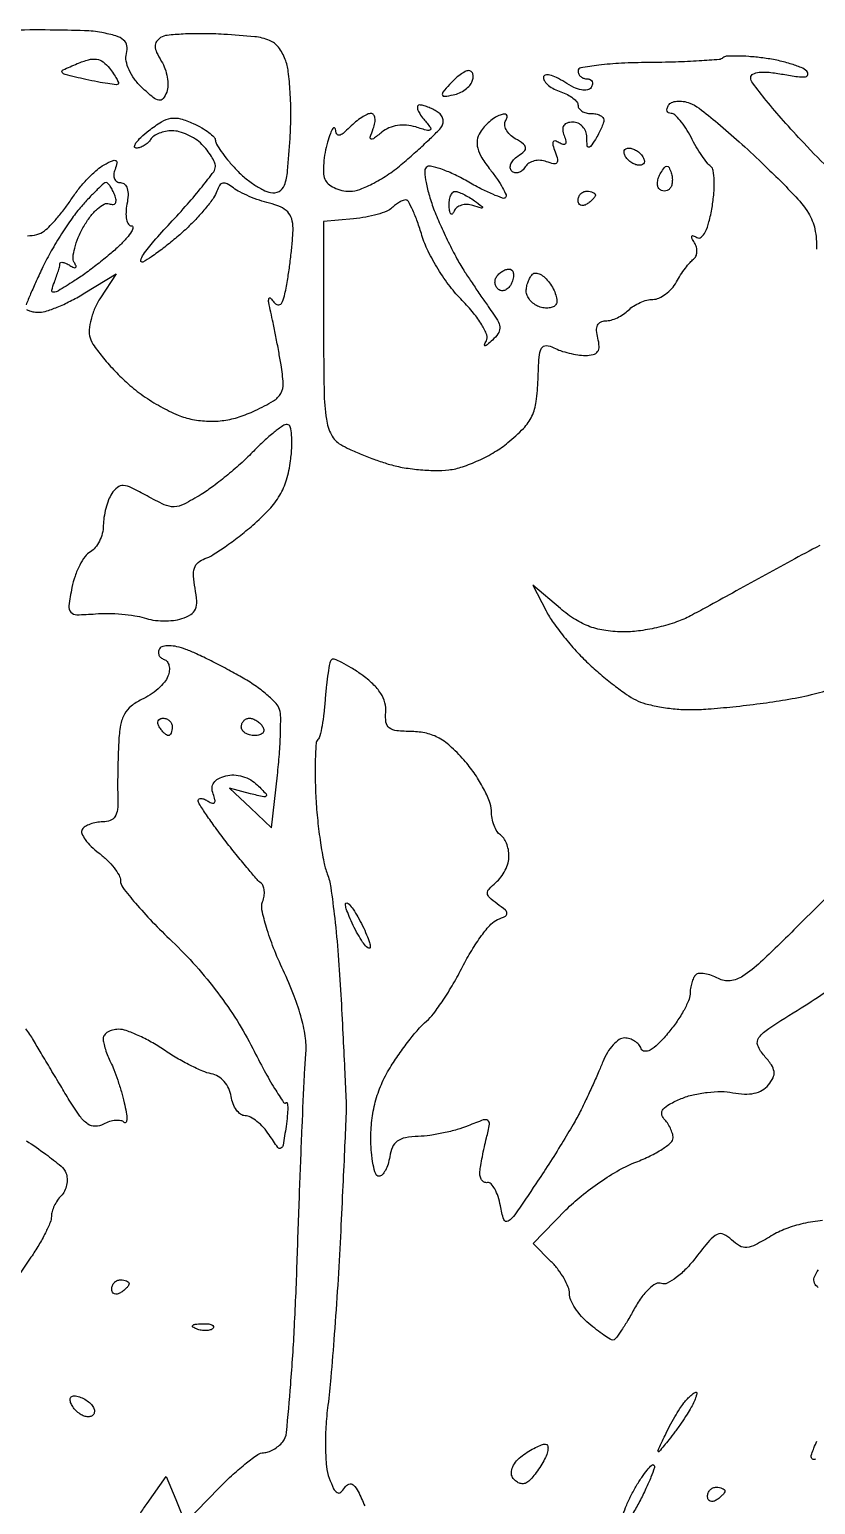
# Model space of a CAD drawing. Extents: x 0 to 102, y 0 to 135.
# Drawn here: x 33.54 to 41.24, y 71.83 to 86.27 of the extents above; entities that cross this region are included whole.
import ezdxf

# ---------------------------------------------------------------- set-up
doc = ezdxf.new("R2010")
doc.units = 0
doc.header["$MEASUREMENT"] = 0

msp = doc.modelspace()

# ---------------------------------------------------------------- linework, layer by layer
for points in [[(33.511056, 83.52679, 0.058433), (33.542156, 83.512896, 0.046227), (33.586769, 83.503341, 0.029663), (33.639664, 83.5002, 0.081048), (33.712374, 83.512064, 0.019438), (33.827085, 83.55555, 0.019463), (33.956501, 83.6165, 0.018187), (34.083814, 83.688626), (34.3899, 83.877051), (34.237373, 83.642469, 0.040618), (34.182141, 83.540236, 0.040043), (34.143855, 83.429936, 0.043023), (34.126412, 83.327127, 0.097658), (34.135235, 83.249124, 0.077673), (34.174976, 83.169387, 0.018563), (34.265393, 83.051559, 0.018636), (34.380629, 82.922511, 0.017477), (34.507567, 82.799506, 0.031854), (34.654431, 82.682906, 0.025598), (34.825788, 82.576389, 0.026321), (34.996271, 82.493544, 0.053618), (35.13866, 82.450653, 0.037192), (35.296785, 82.433013, 0.044225), (35.446708, 82.440764, 0.043126), (35.596003, 82.475128, 0.032669), (35.752322, 82.537157, 0.021466), (35.931459, 82.631786, 0.13245), (36.003977, 82.705309, 0.144233), (36.026531, 82.802219, 0.027064), (36.005963, 82.985179, 0.003829), (35.982854, 83.116857, 0.00286), (35.955439, 83.261669, 0.002891), (35.928039, 83.397815, 0.006586), (35.905406, 83.5002, -0.010391), (35.885076, 83.595608, -0.121577), (35.88707, 83.633325, -0.558179), (35.902601, 83.63742, -0.048144), (35.935534, 83.59943, 0.181539), (35.974789, 83.572939, 0.321118), (36.009319, 83.58701, 0.085727), (36.039547, 83.660263, 0.014145), (36.068842, 83.81093, 0.007851), (36.089392, 83.948724, 0.006637), (36.106897, 84.095034, 0.006703), (36.119299, 84.228876, 0.018517), (36.123269, 84.323438, 0.074885), (36.1101, 84.4139, 0.116749), (36.070705, 84.48168, 0.100056), (35.999959, 84.531379, 0.044646), (35.89155, 84.567753, -0.022968), (35.793715, 84.595931, -0.01888), (35.692136, 84.634642, -0.019286), (35.601427, 84.677393, -0.047019), (35.539392, 84.717415, 0.041382), (35.478665, 84.757569, 0.177155), (35.436441, 84.763986, 0.206806), (35.404114, 84.741502, 0.058073), (35.377381, 84.6846, -0.072618), (35.345016, 84.620597, -0.017395), (35.272948, 84.52539, -0.01751), (35.181644, 84.420814, -0.016539), (35.08155, 84.320808, -0.013229), (34.971594, 84.223308, -0.011267), (34.850685, 84.126243, -0.011416), (34.736626, 84.042893, -0.031269), (34.651362, 83.991117, -0.629895), (34.631827, 84.005693, -0.105061), (34.656922, 84.064427, -0.026008), (34.759461, 84.195149, -0.009285), (34.91865, 84.370995, 0.008221), (35.088821, 84.558169, 0.011911), (35.232331, 84.729387, 0.007631), (35.345666, 84.875869, 0.162212), (35.3628, 84.927293, 0.106365), (35.35396, 84.968379, 0.031683), (35.323748, 85.025402, 0.030208), (35.280737, 85.086817, 0.028519), (35.229857, 85.143857, 0.051126), (35.167343, 85.194746, 0.038188), (35.089505, 85.237748, 0.039023), (35.008989, 85.267174, 0.068201), (34.93875, 85.2768, 0.048576), (34.874371, 85.270531, 0.047053), (34.811688, 85.251949, 0.050858), (34.75972, 85.224639, 0.108356), (34.7283, 85.1922, -0.06863), (34.701555, 85.159836, -0.052505), (34.664637, 85.132451, -0.053421), (34.623685, 85.11384, -0.080127), (34.584998, 85.1076, -0.447236), (34.5709, 85.123364, -0.131658), (34.584317, 85.157627, -0.048205), (34.63346, 85.212389, -0.019145), (34.710488, 85.277904, -0.028856), (34.834878, 85.364624, -0.097576), (34.927249, 85.399033, -0.108039), (35.020432, 85.394072, -0.039795), (35.144897, 85.348924, -0.023639), (35.228344, 85.306031, -0.032209), (35.298791, 85.259223, -0.033528), (35.349584, 85.214864, -0.199037), (35.3628, 85.182979, 0.136686), (35.373174, 85.145739, 0.017121), (35.419373, 85.074856, 0.019114), (35.481639, 84.992962, 0.014778), (35.55539, 84.90851, 0.029505), (35.64058, 84.826825, 0.027052), (35.737208, 84.753168, 0.028071), (35.830698, 84.696989, 0.075097), (35.9039, 84.671501, 0.168006), (35.986339, 84.683772, 0.18837), (36.038871, 84.74394, 0.063381), (36.07, 84.883947, 0.007553), (36.094508, 85.201272, 0.015229), (36.101755, 85.431102, 0.015531), (36.094904, 85.659441, 0.01548), (36.076673, 85.857015, 0.06016), (36.047146, 85.976054, 0.07271), (35.980953, 86.094812, 0.133728), (35.893564, 86.161421, 0.071957), (35.747483, 86.197437, 0.010658), (35.443888, 86.220781, 0.011694), (35.237188, 86.227406, 0.015069), (35.047236, 86.223325, 0.012856), (34.890457, 86.211177, 0.114617), (34.825491, 86.188831, 0.105751), (34.785897, 86.15042, 0.156554), (34.772668, 86.104286, 0.101605), (34.787039, 86.043955, 0.029611), (34.832678, 85.959526, -0.05156), (34.868786, 85.885109, -0.044243), (34.891197, 85.80096, -0.046433), (34.897601, 85.72011, -0.088395), (34.885316, 85.656255, -0.069956), (34.849486, 85.591608, -0.284157), (34.809371, 85.575989, -0.130175), (34.752964, 85.602635, -0.013496), (34.642342, 85.701076, -0.044615), (34.569055, 85.783392, -0.052767), (34.516142, 85.873117, -0.059827), (34.488538, 85.959926, -0.111495), (34.491013, 86.033326, 0.104748), (34.494616, 86.109866, 0.178508), (34.46346, 86.164919, 0.105409), (34.388431, 86.205177, 0.024711), (34.248909, 86.23829, 0.038028), (34.080919, 86.256434, 0.005767), (33.743039, 86.263205, 0.006433), (33.34323, 86.26146, 0.005527)], [(41.397692, 84.880122, -0.008495), (41.127198, 85.157712, -0.007545), (40.928261, 85.375421, -0.011062), (40.760514, 85.573305, -0.00666), (40.626877, 85.742778, -0.165074), (40.608, 85.798397, -0.288072), (40.629329, 85.832345, -0.08799), (40.690389, 85.849465, -0.050591), (40.7891, 85.849142, -0.019345), (40.92525, 85.829532, 0.011894), (41.067398, 85.806892, 0.065056), (41.14504, 85.806563, 0.322762), (41.166732, 85.826775, 0.246853), (41.157239, 85.858848, 0.103958), (41.102722, 85.895495, 0.022497), (40.995077, 85.933534, 0.022547), (40.864041, 85.966938, 0.019884), (40.724925, 85.990067, 0.012532), (40.588907, 86.003704, 0.017787), (40.467436, 86.00848, 0.013955), (40.368451, 86.006086, 0.185409), (40.335717, 85.991517, -0.17817), (40.298862, 85.974491, -0.004094), (40.103615, 85.960422, -0.008627), (39.871798, 85.949637, -0.005676), (39.604781, 85.94486, 0.010624), (39.340701, 85.937522, 0.01754), (39.118329, 85.918775, 0.0117), (38.942351, 85.893512, 0.366394), (38.916, 85.86238, 0.114139), (38.92288, 85.832634, 0.100335), (38.942318, 85.807307, 0.093791), (38.971381, 85.79031, 0.085743), (39.005593, 85.7844, -0.107329), (39.035683, 85.777866, -0.181418), (39.05368, 85.759825, -0.162518), (39.056484, 85.732702, -0.083792), (39.043481, 85.70074, -0.210132), (39.007611, 85.676043, -0.097091), (38.949811, 85.676322, -0.064153), (38.873789, 85.702068, -0.031354), (38.784688, 85.75277, 0.028336), (38.704936, 85.798792, 0.060893), (38.638249, 85.822765, 0.119432), (38.594896, 85.822145, 0.342183), (38.5776, 85.799831, 0.156915), (38.589777, 85.761985, 0.062293), (38.627302, 85.721462, 0.053497), (38.682063, 85.6846, 0.044592), (38.7468, 85.6575, -0.039709), (38.811553, 85.631132, -0.0497), (38.866298, 85.596396, -0.058089), (38.904058, 85.558984, -0.170109), (38.916, 85.524899, 0.15811), (38.92576, 85.494806, 0.097128), (38.953277, 85.469177, 0.079016), (38.994372, 85.451872, 0.060283), (39.0429, 85.446, -0.048097), (39.091372, 85.441326, -0.068991), (39.132143, 85.427362, -0.090249), (39.159351, 85.406773, -0.193208), (39.168505, 85.38255, -0.077483), (39.162721, 85.349855, -0.020703), (39.143499, 85.300462, -0.02047), (39.116686, 85.24544, -0.019837), (39.0852, 85.1922, -0.011213), (39.037533, 85.121947, -0.309569), (39.017681, 85.114661, -0.327416), (39.004598, 85.130534, -0.011938), (39.001895, 85.21335, 0.090485), (38.99107, 85.269873, 0.094743), (38.961045, 85.31791, 0.09872), (38.916619, 85.350061, 0.107825), (38.864649, 85.3614, 0.077117), (38.809708, 85.352875, 0.173032), (38.776578, 85.327663, 0.166877), (38.766184, 85.286421, 0.070766), (38.77908, 85.230106, -0.030715), (38.79643, 85.174995, -0.212163), (38.791623, 85.147737, -0.337259), (38.77115, 85.14078, -0.057711), (38.731454, 85.159384, 0.066494), (38.691247, 85.177377, 0.375136), (38.671555, 85.168351, 0.175948), (38.669129, 85.136023, 0.023247), (38.691083, 85.069759, -0.028928), (38.71483, 84.995257, -0.248734), (38.7069, 84.962405, -0.275889), (38.676296, 84.95267, -0.034017), (38.606473, 84.974146, 0.076386), (38.547179, 84.987028, 0.076321), (38.486734, 84.981519, 0.081939), (38.434436, 84.95899, 0.112208), (38.398614, 84.922565, -0.073014), (38.368619, 84.886907, -0.106866), (38.333004, 84.866856, -0.130575), (38.297551, 84.865432, -0.14242), (38.2674, 84.882, -0.170689), (38.252324, 84.913428, -0.123018), (38.257627, 84.952285, -0.09255), (38.283498, 84.993093, -0.060354), (38.32625, 85.029148, 0.035625), (38.389219, 85.077145, 0.254451), (38.401899, 85.111888, 0.202299), (38.380495, 85.14699, 0.02293), (38.300871, 85.198947, -0.059309), (38.247721, 85.239418, -0.079475), (38.211461, 85.287823, -0.098964), (38.19715, 85.336307, -0.162227), (38.206897, 85.377575, 0.076998), (38.220675, 85.410174, 0.269703), (38.214598, 85.43125, 0.218639), (38.191283, 85.439308, 0.056056), (38.15127, 85.43079, 0.065699), (38.102527, 85.407066, 0.033012), (38.047942, 85.365556, 0.032092), (37.996304, 85.314438, 0.040911), (37.956064, 85.260899, 0.103214), (37.927865, 85.185305, 0.105218), (37.932536, 85.105294, 0.073167), (37.973553, 85.011959, 0.026604), (38.056955, 84.893469, -0.015958), (38.125102, 84.800901, -0.025311), (38.176723, 84.717097, -0.022646), (38.210347, 84.648576, -0.308322), (38.205431, 84.622631, -0.291412), (38.17716, 84.61636, -0.013086), (38.08001, 84.654602, -0.018484), (37.962173, 84.70981, -0.011781), (37.829215, 84.782215, 0.019637), (37.694548, 84.852832, 0.029304), (37.571357, 84.902766, 0.02888), (37.47141, 84.930295, 0.254389), (37.428955, 84.917755, 0.220509), (37.41308, 84.874442, 0.025444), (37.427243, 84.769079, 0.026826), (37.458826, 84.638972, 0.018762), (37.507639, 84.496136, 0.01412), (37.573073, 84.339213, 0.009918), (37.655131, 84.166318, 0.010017), (37.74035, 84.00382, 0.02058), (37.814733, 83.8809, 0.001995), (37.886841, 83.77305, 0.001656), (37.964407, 83.658848, 0.001671), (38.036173, 83.554685, 0.004517), (38.088029, 83.481379, -0.038348), (38.136485, 83.401995, -0.129579), (38.149261, 83.343113, -0.143938), (38.130818, 83.289265, -0.051535), (38.076837, 83.227579, -0.009376), (38.025349, 83.181483, -0.149041), (38.004129, 83.17212, -0.576878), (37.997726, 83.180649, -0.027376), (38.017297, 83.220421, 0.224433), (38.02139, 83.278395, 0.04215), (37.973348, 83.376511, 0.037105), (37.891689, 83.492418, 0.024372), (37.781964, 83.613396, -0.034437), (37.662511, 83.750543, -0.023261), (37.545137, 83.921671, -0.02348), (37.446695, 84.098607, -0.042444), (37.385864, 84.252725, 0.013435), (37.34206, 84.385814, 0.020739), (37.296434, 84.497988, 0.016167), (37.253612, 84.584394, 0.276316), (37.227529, 84.6, 0.099743), (37.201188, 84.594693, 0.03264), (37.165579, 84.576921, 0.031031), (37.127629, 84.5515, 0.030462), (37.09287, 84.521432, -0.101175), (37.043023, 84.489312, -0.024228), (36.949129, 84.457958, -0.023915), (36.835649, 84.431863, -0.021668), (36.7164, 84.415682), (36.4203, 84.3885), (36.421853, 83.34533, 0.003712), (36.42738, 82.72518, 0.032716), (36.449757, 82.452059, 0.083928), (36.499147, 82.300287, 0.140467), (36.591053, 82.20382, 0.025628), (36.675949, 82.159703, 0.0101), (36.796898, 82.107449, 0.009966), (36.930125, 82.056131, 0.01228), (37.056382, 82.013843, 0.031147), (37.191844, 81.981216, 0.019519), (37.353436, 81.95926, 0.019576), (37.514883, 81.950069, 0.033497), (37.64961, 81.95671, 0.051544), (37.783254, 81.986485, 0.027101), (37.941691, 82.049106, 0.026651), (38.098641, 82.13159, 0.036855), (38.228906, 82.222798, 0.029958), (38.380383, 82.362342, 0.080527), (38.463545, 82.482406, 0.077645), (38.506169, 82.625195, 0.026472), (38.523978, 82.841415, -0.009821), (38.53464, 83.059346, -0.097872), (38.558345, 83.147163, -0.299673), (38.603271, 83.173469, -0.109264), (38.677788, 83.152824, 0.03886), (38.744443, 83.123834, 0.023204), (38.82743, 83.099414, 0.023148), (38.912863, 83.082675, 0.036816), (38.987118, 83.0772, 0.056056), (39.065103, 83.085971, 0.181916), (39.107812, 83.11419, 0.172757), (39.122605, 83.164705, 0.049671), (39.109713, 83.2464, -0.047925), (39.097883, 83.319701, -0.121701), (39.107363, 83.372399, -0.170568), (39.137256, 83.403971, -0.119268), (39.185313, 83.4156, 0.070343), (39.238816, 83.423165, 0.038901), (39.300731, 83.446376, 0.037896), (39.36101, 83.480267, 0.049403), (39.409928, 83.520368, -0.054415), (39.459959, 83.560552, -0.038273), (39.523663, 83.594649, -0.038712), (39.590538, 83.618121, -0.063311), (39.649989, 83.626118, 0.103352), (39.708669, 83.638824, 0.054821), (39.773184, 83.676514, 0.051174), (39.833351, 83.73151, 0.055161), (39.879391, 83.7963, -0.017714), (39.920875, 83.865036, -0.016985), (39.967678, 83.931657, -0.017196), (40.012933, 83.987533, -0.056854), (40.047789, 84.019491, 0.131851), (40.071077, 84.048282, 0.092222), (40.080806, 84.089092, 0.080951), (40.075598, 84.13562, 0.070258), (40.055867, 84.180613, -0.022767), (40.031672, 84.224066, -0.22856), (40.031407, 84.244264, -0.401024), (40.04527, 84.249668, -0.040656), (40.079832, 84.232012, 0.320744), (40.121058, 84.234786, 0.103522), (40.161615, 84.285294, 0.054468), (40.19875, 84.38353, 0.021308), (40.229008, 84.525509, 0.021221), (40.246291, 84.663127, 0.029199), (40.249296, 84.787714, 0.029147), (40.240101, 84.88679, 0.200312), (40.21522, 84.927718, -0.072208), (40.179705, 84.962388, -0.014944), (40.128588, 85.033478, -0.015414), (40.073768, 85.120398, -0.013989), (40.022519, 85.21335, 0.023815), (39.971094, 85.302437, 0.031753), (39.915714, 85.377659, 0.032952), (39.863826, 85.431818, 0.18738), (39.827311, 85.446, -0.130054), (39.802721, 85.452506, -0.189774), (39.788816, 85.469758, -0.145135), (39.788422, 85.495926, -0.070207), (39.802, 85.526878, -0.155541), (39.832922, 85.553382, -0.074932), (39.884023, 85.566453, -0.063134), (39.946489, 85.564874, -0.052013), (40.011036, 85.548028, -0.074822), (40.10142, 85.497637, -0.008582), (40.283808, 85.351611, -0.010199), (40.495487, 85.168673, -0.008147), (40.716271, 84.963247, -0.008394), (41.03103, 84.650331, -0.051705), (41.172397, 84.471244, -0.091201), (41.235698, 84.314136, -0.058114), (41.252478, 84.117247, 0.020285)], [(33.522399, 84.249509, 0.073985), (33.611959, 84.260212, 0.093406), (33.68685, 84.296658, 0.042605), (33.7448, 84.34793, 0.014867), (33.819259, 84.430871, 0.014641), (33.896186, 84.527464, 0.016563), (33.964088, 84.624585, -0.026111), (34.03432, 84.721066, -0.021926), (34.118244, 84.815738, -0.022491), (34.202723, 84.895501, -0.055135), (34.273077, 84.943793, -0.016288), (34.354212, 84.983872, -0.211585), (34.387108, 84.984176, -0.362786), (34.398461, 84.961658, -0.034348), (34.378945, 84.898058, 0.069531), (34.367394, 84.84818, 0.122102), (34.373864, 84.806575, 0.156385), (34.397118, 84.779386, 0.13914), (34.433011, 84.7692, -0.18715), (34.472835, 84.753753, -0.136053), (34.498342, 84.713097, -0.083823), (34.506529, 84.646658, -0.036075), (34.496094, 84.5577, 0.036922), (34.486727, 84.476661, 0.061642), (34.492334, 84.408328, 0.089575), (34.51092, 84.362284, 0.257595), (34.540068, 84.3462, -0.454187), (34.55461, 84.329557, -0.103008), (34.540375, 84.28929, -0.04558), (34.494311, 84.22693, -0.019675), (34.422586, 84.152463, -0.01631), (34.327552, 84.067041, -0.009362), (34.207818, 83.97005, -0.009346), (34.083709, 83.876983, -0.015366), (33.974959, 83.803536, -0.005084), (33.824008, 83.71034, -0.12211), (33.776896, 83.69577, -0.499844), (33.760828, 83.714821, -0.03502), (33.784609, 83.792691, 0.008552), (33.805817, 83.850917, 0.010217), (33.823729, 83.906496, 0.009088), (33.836966, 83.953746, 0.063832), (33.84, 83.977412, -0.34391), (33.848057, 83.98774, -0.112401), (33.868691, 83.988194, -0.059469), (33.900177, 83.977736, -0.028531), (33.937671, 83.957421, 0.029861), (33.974873, 83.937393, 0.269303), (33.992577, 83.939026, 0.350814), (33.9968, 83.953828, 0.039193), (33.979608, 83.987239, -0.165403), (33.967712, 84.039039, -0.038926), (33.983841, 84.127722, -0.035964), (34.019564, 84.232144, -0.028713), (34.072286, 84.338842, -0.033624), (34.13654, 84.436155, -0.047706), (34.206902, 84.512273, -0.057959), (34.272872, 84.558729, -0.217653), (34.322142, 84.56214, 0.093897), (34.359636, 84.555618, 0.250989), (34.382605, 84.56837, 0.183163), (34.38915, 84.599099, 0.053537), (34.37654, 84.646608, 0.024804), (34.355799, 84.693557, 0.034279), (34.332357, 84.733189, 0.036575), (34.309552, 84.761635, 0.208416), (34.292191, 84.7692, 0.185783), (34.269764, 84.760569, 0.007688), (34.205686, 84.700859, 0.01245), (34.131271, 84.625695, 0.008425), (34.050095, 84.53655, 0.026028), (33.959346, 84.421945, 0.012632), (33.854981, 84.266894, 0.012491), (33.754193, 84.099588, 0.017589), (33.673453, 83.945272, 0.00437), (33.607609, 83.804727, 0.006318), (33.552082, 83.679295, 0.003484), (33.507397, 83.572759, 0.097856)], [(41.285221, 81.215495, 0.007888), (41.004234, 81.066367, -0.000392), (40.717695, 80.908741, -0.000385), (40.429252, 80.750652, -0.000379), (40.17616, 80.61244, -0.00147), (40.019062, 80.527403, -0.040386), (39.881144, 80.467053, -0.023471), (39.707576, 80.416237, -0.023352), (39.527679, 80.381418, -0.036138), (39.369903, 80.37, -0.034316), (39.186628, 80.382593, -0.052913), (39.032573, 80.420773, -0.053053), (38.890253, 80.490344, -0.03472), (38.74256, 80.59805), (38.471539, 80.826099), (38.601951, 80.5769, 0.033291), (38.671813, 80.462617, 0.015284), (38.776942, 80.323118, 0.01506), (38.896944, 80.18251, 0.020135), (39.014532, 80.062901, 0.012928), (39.136116, 79.954574, 0.011444), (39.268095, 79.848054, 0.011571), (39.391383, 79.757589, 0.034035), (39.481488, 79.703351, 0.053775), (39.576512, 79.666893, 0.020795), (39.714459, 79.636433, 0.020303), (39.867991, 79.615558, 0.023638), (40.015092, 79.6086, 0.018812), (40.189073, 79.615148, 0.006965), (40.433322, 79.636985, 0.006891), (40.699442, 79.668232, 0.008251), (40.949029, 79.705231, 0.016651), (41.202147, 79.755742, 0.026037), (41.415437, 79.817612, 0.02998)], [(34.625547, 71.73411, -0.015237), (34.693086, 71.835351), (34.880893, 72.099102), (34.973797, 71.873176), (35.0667, 71.647249), (35.401119, 71.990125, -0.013769), (35.536453, 72.121444, -0.018487), (35.666494, 72.23228, -0.015794), (35.778901, 72.315499, -0.152593), (35.834911, 72.333, 0.085104), (35.879324, 72.340615, 0.043751), (35.930856, 72.364064, 0.041808), (35.981089, 72.398287, 0.049231), (36.021991, 72.43875, 0.150961), (36.059578, 72.529479, 0.003436), (36.100351, 73.001207, 0.007238), (36.137163, 73.567856, 0.004441), (36.164939, 74.2365, -0.001016), (36.188165, 74.90619, -0.001327), (36.212281, 75.518689, -0.000979), (36.234862, 76.031969, -0.012327), (36.248536, 76.225397, 0.0565), (36.24565, 76.388889, 0.032745), (36.207336, 76.581862, 0.027453), (36.134485, 76.804411, 0.016734), (36.025548, 77.058722, -0.016005), (35.933024, 77.273854, -0.020813), (35.863006, 77.476588, -0.018983), (35.819009, 77.646789, -0.146384), (35.825166, 77.727962, 0.052518), (35.839735, 77.782403, 0.060257), (35.84168, 77.836172, 0.069629), (35.831441, 77.881274, 0.143867), (35.809815, 77.909836, -0.053505), (35.770953, 77.945599, -0.004541), (35.682214, 78.048648, -0.005978), (35.578693, 78.174106, -0.004592), (35.46855, 78.313489, -0.006645), (35.363203, 78.453144, -0.009669), (35.274367, 78.579267, -0.005704), (35.203438, 78.686846, -0.143853), (35.1936, 78.720332, -0.270708), (35.202076, 78.734839, -0.151944), (35.222674, 78.739267, -0.079244), (35.254588, 78.731186, -0.036868), (35.292577, 78.711415, 0.055842), (35.33309, 78.692242, 0.338909), (35.353716, 78.699148, 0.213468), (35.358517, 78.726529, 0.029848), (35.340731, 78.782686, -0.096865), (35.33016, 78.843078, -0.147795), (35.346442, 78.893333, -0.12215), (35.391164, 78.932631, -0.05557), (35.464323, 78.960738, -0.075908), (35.543266, 78.968998, -0.059746), (35.628164, 78.95472, -0.058611), (35.708929, 78.920281, -0.066583), (35.775719, 78.869178, -0.007437), (35.859116, 78.783143, -0.37696), (35.859853, 78.76145, -0.286642), (35.836289, 78.753497, -0.005622), (35.707197, 78.785646), (35.501695, 78.839285), (35.707197, 78.645564), (35.9127, 78.451843), (35.96996, 78.966771, 0.008801), (35.989246, 79.173227, 0.010615), (35.999819, 79.367717, 0.009374), (36.002162, 79.531096, 0.068143), (35.991201, 79.6086, 0.121426), (35.956391, 79.669648, 0.025809), (35.866981, 79.754506, 0.025575), (35.750279, 79.844435, 0.02188), (35.618904, 79.927103, 0.007728), (35.47471, 80.006334, 0.006486), (35.319509, 80.085956, 0.006553), (35.175815, 80.155002, 0.017879), (35.071908, 80.19882, 0.034279), (34.986348, 80.224799, 0.050788), (34.908641, 80.234545, 0.063463), (34.847958, 80.228243, 0.199326), (34.815368, 80.204793, 0.112292), (34.804894, 80.174208, 0.127499), (34.809434, 80.143621, 0.120133), (34.828684, 80.117772, 0.09272), (34.859514, 80.100662, -0.153302), (34.889794, 80.07877, -0.103663), (34.90784, 80.039832, -0.084707), (34.91078, 79.98954, -0.064033), (34.897688, 79.935695, -0.083335), (34.863214, 79.877219, -0.036679), (34.800346, 79.812683, -0.034992), (34.722023, 79.752494, -0.039454), (34.639046, 79.706473, 0.062771), (34.537285, 79.643675, 0.099414), (34.471939, 79.565196, 0.080805), (34.433782, 79.455555, 0.030198), (34.41531, 79.293164, 0.005362), (34.409439, 79.153997, 0.003929), (34.405795, 78.999484, 0.00397), (34.404655, 78.853106, 0.008784), (34.406634, 78.74145, -0.035394), (34.402676, 78.62989, -0.115068), (34.378482, 78.56047, -0.161364), (34.3318, 78.522228, -0.09185), (34.259317, 78.5088, 0.043428), (34.196431, 78.503328, 0.044666), (34.136048, 78.487079, 0.048791), (34.086651, 78.463238, 0.11806), (34.058085, 78.434855, 0.240133), (34.054851, 78.395617, 0.056982), (34.087469, 78.336326, 0.046326), (34.145226, 78.269044, 0.031188), (34.222292, 78.203275, -0.031404), (34.302626, 78.134656, -0.035146), (34.37054, 78.058896, -0.037696), (34.418149, 77.987049, -0.12816), (34.4322, 77.933132, 0.166409), (34.454731, 77.867309, 0.011447), (34.580599, 77.712449, 0.015329), (34.743858, 77.532221, 0.010869), (34.937386, 77.339862, -0.020833), (35.170761, 77.098467, -0.020217), (35.385698, 76.836133, -0.020626), (35.574346, 76.563172, -0.024351), (35.728897, 76.28996, 0.007865), (35.841559, 76.074525, 0.01362), (35.942787, 75.89968, 0.007678), (36.029818, 75.76312, 0.474892), (36.054963, 75.760563, -0.610464), (36.067395, 75.756571, -0.041185), (36.071305, 75.708734, -0.024787), (36.067341, 75.630032, -0.01146), (36.054786, 75.528316, -0.00509), (36.025876, 75.344389, -0.237701), (36.004091, 75.314688, -0.370418), (35.974668, 75.321834, -0.009225), (35.890014, 75.444363, 0.037412), (35.834065, 75.516315, 0.040368), (35.76932, 75.577164, 0.04402), (35.705671, 75.619387, 0.125079), (35.654465, 75.6324, -0.156362), (35.610131, 75.646612, -0.080635), (35.568344, 75.688061, -0.067305), (35.535295, 75.749412, -0.054555), (35.516734, 75.821886, 0.073625), (35.493953, 75.89859, 0.071159), (35.449745, 75.966397, 0.073998), (35.390181, 76.016897, 0.091996), (35.322647, 76.043249, -0.053425), (35.238694, 76.068787, -0.016098), (35.1175, 76.124993, -0.015932), (34.984724, 76.197236, -0.016673), (34.858859, 76.276763, 0.021107), (34.734277, 76.353942, 0.022024), (34.605355, 76.419169, 0.022365), (34.489494, 76.465396, 0.083923), (34.412561, 76.4784, 0.058368), (34.35536, 76.4717, 0.077479), (34.306934, 76.451915, 0.096168), (34.274489, 76.42263, 0.162611), (34.263, 76.388238, 0.055636), (34.267956, 76.343837, 0.020335), (34.284414, 76.282706, 0.019866), (34.307992, 76.216757, 0.022451), (34.335897, 76.155588, -0.026518), (34.368113, 76.083421, -0.010286), (34.405264, 75.980453, -0.010149), (34.441025, 75.867021, -0.012381), (34.469674, 75.759473, -0.015897), (34.489002, 75.665945, -0.042275), (34.494957, 75.598063, -0.134978), (34.486855, 75.568247, -0.490019), (34.470253, 75.566147, 0.15333), (34.436702, 75.583661, 0.064745), (34.385377, 75.586101, 0.055604), (34.325531, 75.574412, 0.046886), (34.265991, 75.549401, -0.12046), (34.185077, 75.528599, -0.157599), (34.112577, 75.551087, -0.084293), (34.035303, 75.627772, -0.018315), (33.931281, 75.785027, -0.001363), (33.846565, 75.924747, -0.000886), (33.749411, 76.086619, -0.000891), (33.655156, 76.244933, -0.001696), (33.58001, 76.37265, 0.037496), (33.504287, 76.48253, 0.04772)], [(41.6016, 78.017527), (41.030612, 77.450915, -0.006566), (40.7045, 77.135693, -0.045766), (40.53006, 76.999237, -0.110524), (40.405943, 76.953622, -0.157135), (40.291135, 76.974475, 0.035499), (40.222713, 77.005065, 0.046371), (40.156447, 77.022466, 0.05415), (40.101398, 77.025547, 0.18536), (40.069223, 77.011223, 0.088968), (40.048472, 76.981401, 0.034454), (40.030599, 76.934145, 0.03276), (40.017862, 76.879051, 0.034763), (40.012758, 76.82385, -0.098062), (39.997657, 76.755749, -0.025331), (39.947039, 76.654694, -0.02478), (39.876364, 76.543099, -0.022986), (39.793309, 76.4361, -0.020476), (39.696933, 76.33202, -0.065489), (39.621889, 76.274726, -0.152049), (39.56919, 76.262969, -0.286295), (39.535501, 76.28805, 0.089785), (39.510588, 76.32848, 0.066128), (39.470523, 76.362736, 0.064924), (39.422041, 76.385897, 0.079164), (39.372436, 76.3938, 0.151444), (39.319189, 76.377294, 0.056549), (39.259392, 76.325459, 0.049438), (39.202766, 76.250168, 0.042093), (39.158451, 76.16115, -0.007875), (39.113895, 76.053831, -0.004184), (39.055524, 75.922287, -0.004162), (38.993601, 75.788793, -0.006448), (38.937705, 75.6747, -0.015405), (38.867884, 75.546663, -0.005007), (38.757062, 75.361814, -0.004985), (38.629735, 75.158747, -0.005593), (38.503091, 74.965955, -0.003246), (38.296044, 74.662591, -0.102846), (38.231046, 74.600758, -0.48317), (38.188846, 74.61591, -0.037636), (38.1546, 74.749659, 0.033381), (38.132227, 74.840232, 0.050138), (38.099874, 74.914855, 0.063767), (38.063167, 74.964504, 0.239616), (38.0277, 74.976908, -0.149029), (37.996408, 74.98202, -0.12971), (37.97127, 75.003882, -0.103647), (37.956399, 75.040011, -0.069707), (37.954398, 75.084742, -0.01823), (37.962323, 75.144925, -0.006262), (37.97805, 75.231395, -0.006214), (37.997794, 75.326422, -0.007154), (38.019049, 75.41655, 0.015939), (38.047778, 75.548722, 0.303064), (38.031877, 75.585673, 0.234472), (37.987342, 75.590829, 0.010474), (37.838551, 75.53375, -0.027689), (37.730623, 75.496554, -0.016548), (37.59884, 75.463824, -0.016543), (37.465047, 75.439857, -0.027448), (37.3509, 75.429637, 0.036447), (37.224495, 75.416025, 0.109572), (37.144979, 75.382555, 0.13521), (37.096659, 75.323449, 0.068973), (37.070066, 75.23055, -0.038382), (37.053938, 75.157679, -0.053191), (37.02785, 75.096115, -0.065793), (36.996444, 75.053801, -0.202946), (36.964316, 75.0402, -0.319285), (36.93366, 75.061998, -0.032901), (36.908723, 75.152524, -0.031381), (36.891285, 75.276013, -0.019387), (36.8856, 75.422581, -0.033241), (36.898086, 75.61018, -0.036437), (36.935335, 75.788656, -0.036663), (36.997828, 75.958857, -0.034492), (37.085594, 76.121773, -0.013688), (37.172803, 76.25189, -0.012568), (37.269435, 76.380872, -0.012682), (37.361424, 76.491541, -0.039829), (37.430593, 76.558928, 0.058118), (37.499908, 76.631569, 0.014784), (37.594203, 76.764693, 0.014869), (37.693531, 76.924187, 0.014559), (37.783939, 77.090411, -0.019348), (37.87363, 77.25162, -0.023017), (37.970832, 77.396033, -0.022644), (38.062536, 77.50857, -0.119404), (38.127609, 77.553481, 0.024749), (38.203418, 77.586963, 0.291298), (38.21921, 77.613397, 0.21629), (38.203812, 77.644918, 0.014748), (38.123231, 77.707568, -0.026804), (38.047835, 77.76916, -0.19629), (38.028197, 77.810383, -0.206655), (38.043523, 77.852286, -0.029974), (38.111362, 77.915821, 0.061284), (38.160292, 77.967752, 0.044075), (38.201648, 78.035945, 0.044591), (38.229844, 78.109091, 0.069816), (38.2392, 78.175766, 0.049861), (38.232929, 78.238494, 0.047579), (38.214349, 78.29978, 0.05126), (38.187032, 78.350763, 0.106123), (38.1546, 78.3819, -0.119382), (38.121866, 78.415017, -0.046823), (38.093841, 78.473275, -0.04291), (38.074133, 78.544758, -0.0412), (38.066562, 78.619543, 0.089134), (38.048444, 78.710629, 0.028483), (37.99051, 78.836587, 0.0274), (37.908667, 78.972251, 0.027412), (37.81249, 79.098129, 0.027647), (37.677477, 79.239468, 0.060004), (37.556624, 79.328166, 0.070947), (37.431991, 79.376738, 0.054932), (37.287179, 79.394229, -0.023165), (37.138949, 79.402654, -0.134163), (37.066532, 79.430727, -0.200053), (37.033844, 79.485342, -0.062137), (37.031858, 79.582965, 0.09521), (37.023856, 79.675703, 0.074206), (36.982147, 79.768093, 0.060336), (36.905777, 79.860113, 0.034707), (36.794337, 79.951744, 0.015715), (36.693147, 80.019109, 0.024658), (36.601793, 80.069804, 0.021642), (36.527176, 80.102593, 0.297366), (36.49959, 80.09679, 0.148646), (36.483627, 80.066882, 0.009455), (36.466009, 79.967946, 0.01321), (36.45012, 79.847253, 0.009405), (36.438448, 79.711348, -0.01199), (36.426, 79.574692, -0.016079), (36.407784, 79.451647, -0.013211), (36.386902, 79.351495, -0.139246), (36.366742, 79.315342, 0.181357), (36.348666, 79.275569, 0.008573), (36.341103, 79.126301, 0.013175), (36.339812, 78.945284, 0.009009), (36.347467, 78.739806, 0.011789), (36.364635, 78.522491, 0.011658), (36.392072, 78.305409, 0.01159), (36.424899, 78.116684, 0.043386), (36.458372, 78.0012, -0.05732), (36.493059, 77.867757, -0.00692), (36.531266, 77.566039, -0.008153), (36.565983, 77.204815, -0.006628), (36.591728, 76.8168, -0.000612), (36.611518, 76.43487, -0.000848), (36.628261, 76.092412, -0.000523), (36.641562, 75.804132, -0.010692), (36.643626, 75.717, -0.011264), (36.641819, 75.627653, -0.00042), (36.627171, 75.291885, -0.000761), (36.608908, 74.894782, -0.000535), (36.5872, 74.448, -0.003116), (36.560671, 73.973513, -0.00298), (36.527875, 73.492284, -0.002952), (36.493887, 73.067847, -0.010673), (36.464891, 72.7983, 0.017603), (36.444927, 72.584949, 0.01914), (36.440797, 72.376614, 0.019852), (36.451252, 72.197024, 0.065923), (36.478108, 72.082067, 0.019443), (36.521174, 71.980217, 0.148411), (36.555598, 71.942029, 0.32267), (36.590013, 71.944847, 0.077973), (36.629463, 71.990818, -0.164804), (36.670858, 72.025022, -0.28316), (36.713352, 72.016937, -0.093374), (36.76179, 71.952518, -0.015685), (36.826031, 71.811383, -0.00428)], [(41.312303, 74.60645, 0.031047), (41.120556, 74.57539, 0.03413), (40.951312, 74.52472, 0.047146), (40.80885, 74.455313, -0.016306), (40.655959, 74.368792, -0.096889), (40.568407, 74.342743, -0.156842), (40.498337, 74.358055, -0.064868), (40.42054, 74.417917, 0.088905), (40.344574, 74.470791, 0.226289), (40.279102, 74.46985, 0.102789), (40.203157, 74.410382, 0.012506), (40.069877, 74.24442, -0.028373), (39.974977, 74.133638, -0.039405), (39.877367, 74.046818, -0.044459), (39.790243, 73.992277, -0.212328), (39.733016, 73.989297, 0.218599), (39.678027, 73.985771, 0.066144), (39.608578, 73.935502, 0.05008), (39.533716, 73.84877, 0.029509), (39.461742, 73.732164, -0.011072), (39.396757, 73.617644, -0.016888), (39.334894, 73.521565, -0.011568), (39.280322, 73.446555, -0.250625), (39.256312, 73.435615, -0.125372), (39.230043, 73.444117, -0.010209), (39.169172, 73.484249, -0.013217), (39.097882, 73.536198, -0.009777), (39.02175, 73.597225, -0.037622), (38.948913, 73.66792, -0.037372), (38.887315, 73.748881, -0.039939), (38.844642, 73.827769, -0.104381), (38.8314, 73.890511, 0.094844), (38.819154, 73.954491, 0.034869), (38.779146, 74.037748, 0.03304), (38.721587, 74.124893, 0.033919), (38.653513, 74.202887), (38.475626, 74.380774), (38.796897, 74.709785, -0.029411), (38.946469, 74.845945, -0.020139), (39.130783, 74.983009, -0.02035), (39.319736, 75.101065, -0.038256), (39.482384, 75.177892, 0.022072), (39.621888, 75.23835, 0.031239), (39.739612, 75.305058, 0.031976), (39.825147, 75.369, 0.219669), (39.8466, 75.415474, 0.072376), (39.84017, 75.459663, 0.038745), (39.820366, 75.511263, 0.037592), (39.791474, 75.561835, 0.047836), (39.757293, 75.603267, -0.17615), (39.735414, 75.650144, -0.202731), (39.750477, 75.696832, -0.093158), (39.811605, 75.745548, -0.023606), (39.927, 75.79986, -0.041418), (40.044135, 75.83737, -0.028145), (40.182166, 75.861184, -0.02842), (40.318995, 75.869094, -0.04962), (40.431928, 75.857964, 0.038767), (40.545753, 75.844251, 0.064013), (40.642112, 75.852504, 0.076441), (40.720624, 75.882585, 0.090145), (40.781497, 75.933678, 0.062357), (40.826563, 76.004271, 0.147217), (40.835879, 76.065378, 0.116954), (40.810262, 76.13067, 0.032215), (40.741173, 76.217668, -0.088817), (40.677514, 76.319569, -0.264677), (40.688288, 76.398151, -0.085413), (40.784757, 76.487415, -0.005806), (41.101579, 76.688087, 0.014259), (41.357519, 76.856324, 0.04792)], [(33.510458, 75.387346, -0.016343), (33.700504, 75.256051, -0.013913), (33.850352, 75.138531, -0.128575), (33.898002, 75.072088, -0.081154), (33.90962, 75.016055, -0.062232), (33.904503, 74.953635, -0.062393), (33.884222, 74.894565, -0.082699), (33.851233, 74.848393, 0.048051), (33.814554, 74.803895, 0.037636), (33.783551, 74.749508, 0.038769), (33.762303, 74.693964, 0.072092), (33.7554, 74.646337, -0.098762), (33.74373, 74.587833, -0.017193), (33.696746, 74.484886, -0.018087), (33.632171, 74.366318, -0.01534), (33.555728, 74.24588), (33.356055, 73.951646)], [(41.268868, 73.950247, -0.159839), (41.231862, 73.994162, -0.180076), (41.230384, 74.049103, -0.086347), (41.271274, 74.123649, -0.020057)], [(41.243865, 72.269208, -0.116911), (41.221001, 72.266796, -0.188685), (41.206138, 72.274928, -0.176077), (41.2002, 72.291269, -0.084235), (41.205318, 72.321435, -0.012895), (41.226965, 72.378608, -0.014105), (41.256429, 72.445315, -0.011815)]]:
    msp.add_lwpolyline(points, format="xyb")
for points in [[(34.325576, 85.888558, -0.016143), (34.364265, 85.835651, -0.025566), (34.39352, 85.787721, -0.023038), (34.412482, 85.748548, -0.306639), (34.409602, 85.733602, -0.229736), (34.391755, 85.727414, -0.006326), (34.308067, 85.7384, -0.01182), (34.207997, 85.75525, -0.007687), (34.093227, 85.779212, -0.003466), (33.890236, 85.826342, -0.212841), (33.861435, 85.848442, -0.434372), (33.869691, 85.873132, -0.008066), (34.0092, 85.934168, -0.032398), (34.1207, 85.972548, -0.10284), (34.199015, 85.977393, -0.127941), (34.262828, 85.950588, -0.063819)], [(37.8444, 85.865782, 0.115161), (37.809575, 85.855959, 0.030246), (37.760275, 85.824726, 0.029066), (37.706942, 85.781306, 0.026195), (37.657017, 85.730535, 0.010954), (37.59202, 85.653792, 0.258617), (37.587256, 85.626795, 0.355358), (37.607239, 85.614366, 0.016256), (37.692307, 85.628003, 0.056738), (37.753124, 85.647138, 0.0518), (37.810121, 85.679899, 0.055249), (37.85509, 85.720596, 0.101199), (37.87969, 85.76325, 0.059077), (37.88799, 85.803496, 0.104594), (37.883848, 85.836991, 0.149575), (37.868294, 85.858393, 0.174497)], [(37.361691, 85.529305, 0.320019), (37.34426, 85.517331, 0.162118), (37.343476, 85.489358, 0.070479), (37.364103, 85.444867, 0.029473), (37.403328, 85.391497, -0.010906), (37.469035, 85.308715, -0.376097), (37.467414, 85.285714, -0.270814), (37.441175, 85.278958, -0.007605), (37.325027, 85.313886, 0.055328), (37.235167, 85.331802, 0.059872), (37.145994, 85.328826, 0.062401), (37.063336, 85.305272, 0.070202), (36.992601, 85.26264, -0.00779), (36.911282, 85.19861, -0.269454), (36.888009, 85.195685, -0.388568), (36.879907, 85.213435, -0.011383), (36.909405, 85.29795, 0.043739), (36.925179, 85.354691, 0.080364), (36.926295, 85.40251, 0.128589), (36.913274, 85.433934, 0.234725), (36.888988, 85.446, 0.112434), (36.851028, 85.437355, 0.029763), (36.79633, 85.406948, 0.028644), (36.736613, 85.363941, 0.026001), (36.680143, 85.313057, -0.018407), (36.612964, 85.250651, -0.141448), (36.574296, 85.232882, -0.342247), (36.550834, 85.245999, -0.084336), (36.539928, 85.291907, 0.3029), (36.52917, 85.305966, 0.349846), (36.513664, 85.300417, 0.051797), (36.489002, 85.249431, 0.013908), (36.46073, 85.163892, 0.027932), (36.436586, 85.063292, 0.026899), (36.42343, 84.959353, 0.027932), (36.421922, 84.866684, 0.081891), (36.434753, 84.804342, 0.123989), (36.467003, 84.758505, 0.064359), (36.52581, 84.719774, 0.057897), (36.600493, 84.693507, 0.055692), (36.680207, 84.6846, 0.092683), (36.778528, 84.702983, 0.02919), (36.915165, 84.765324, 0.02803), (37.062665, 84.854232, 0.027699), (37.199906, 84.959406, 0.005249), (37.326827, 85.070671, 0.006367), (37.44337, 85.177726, 0.005449), (37.539148, 85.269973, 0.043188), (37.579084, 85.316723, 0.119486), (37.593754, 85.353155, 0.106731), (37.59099, 85.39391, 0.097671), (37.570994, 85.432783, 0.083874), (37.536784, 85.463622, 0.027954), (37.492589, 85.488364, 0.023903), (37.443571, 85.509476, 0.024601), (37.397079, 85.524353, 0.060813)], [(39.413614, 85.1076, -0.085235), (39.449842, 85.101379, -0.053414), (39.488722, 85.082749, -0.051777), (39.524227, 85.055362, -0.064269), (39.5505, 85.023, -0.076764), (39.56419, 84.99065, -0.154201), (39.562576, 84.963251, -0.186277), (39.54623, 84.945104, -0.117858), (39.518186, 84.9384, -0.085235), (39.481958, 84.944621, -0.053414), (39.443078, 84.963251, -0.051777), (39.407573, 84.990638, -0.064269), (39.3813, 85.023, -0.076764), (39.36761, 85.05535, -0.154201), (39.369224, 85.082749, -0.186277), (39.38557, 85.100896, -0.117858)], [(39.828601, 84.865496, -0.052621), (39.838432, 84.820824, -0.052345), (39.838746, 84.775004, -0.057227), (39.830104, 84.734864, -0.115259), (39.813112, 84.707512, -0.098356), (39.789731, 84.69188, -0.097782), (39.7621, 84.686328, -0.098103), (39.734508, 84.691699, -0.099724), (39.711229, 84.707171, -0.149701), (39.696702, 84.734524, -0.07231), (39.694835, 84.774522, -0.061761), (39.705142, 84.820378, -0.052326), (39.726718, 84.865155, -0.024362), (39.763091, 84.918061, -0.233206), (39.786901, 84.929904, -0.286646), (39.807363, 84.917219, -0.033951)], [(37.71045, 84.683305, -0.086049), (37.743114, 84.676952, -0.022234), (37.792538, 84.655575, -0.021951), (37.84756, 84.62576, -0.020782), (37.9008, 84.590724, -0.00352), (37.97554, 84.536157, -0.326774), (37.97932, 84.524001, -0.403342), (37.969262, 84.518844, -0.004028), (37.885116, 84.544967, 0.070147), (37.827541, 84.554791, 0.080735), (37.772346, 84.547453, 0.091963), (37.728018, 84.524561, 0.131835), (37.701445, 84.489497, -0.076249), (37.685263, 84.462414, -0.439962), (37.670465, 84.461658, -0.16276), (37.658673, 84.48486, -0.025619), (37.653679, 84.53655, -0.040951), (37.655761, 84.593149, -0.062703), (37.6676, 84.64073, -0.085122), (37.686705, 84.672678, -0.224257)], [(39.0006, 84.6846, -0.042167), (39.032989, 84.681864, -0.061769), (39.060349, 84.673641, -0.081139), (39.078901, 84.661559, -0.210953), (39.0852, 84.647293, -0.151918), (39.079655, 84.629465, -0.038439), (39.060349, 84.605586, -0.035638), (39.032983, 84.580457, -0.029505), (39.0006, 84.5577, -0.082592), (38.968274, 84.544459, -0.161196), (38.940851, 84.547091, -0.182303), (38.922623, 84.564979, -0.108972), (38.916, 84.595007, -0.093332), (38.92244, 84.629207, -0.09642), (38.940851, 84.658282, -0.099167), (38.96832, 84.677742, -0.105053)], [(38.241538, 83.9232, -0.197116), (38.266764, 83.912853, -0.143728), (38.281635, 83.886066, -0.094863), (38.282949, 83.845205, -0.052397), (38.26998, 83.796786, -0.065363), (38.245688, 83.751995, -0.09613), (38.213068, 83.721506, -0.122565), (38.177535, 83.709887, -0.157716), (38.144355, 83.718032, -0.101208), (38.118647, 83.742237, -0.09843), (38.10419, 83.774825, -0.097419), (38.103217, 83.810753, -0.09691), (38.115913, 83.844446, -0.062935), (38.140238, 83.874571, -0.051508), (38.172893, 83.900066, -0.053363), (38.208505, 83.917415, -0.086896)], [(38.636018, 83.788564, -0.038916), (38.673217, 83.728375, -0.046869), (38.698004, 83.666695, -0.053548), (38.707965, 83.612405, -0.158311), (38.699081, 83.576031, -0.146643), (38.673624, 83.553432, -0.077807), (38.632726, 83.541693, -0.066428), (38.583231, 83.542112, -0.056381), (38.532591, 83.555246, -0.067106), (38.48511, 83.581211, -0.06243), (38.444881, 83.61938, -0.066607), (38.417633, 83.66343, -0.105624), (38.4084, 83.706651, -0.050701), (38.412894, 83.750858, -0.03812), (38.426356, 83.79788, -0.038997), (38.446101, 83.840594, -0.06872), (38.469528, 83.871528, -0.21272), (38.50102, 83.883605, -0.102685), (38.54365, 83.872373, -0.073126), (38.591199, 83.839261, -0.046319)], [(36.066567, 82.4004, 0.151013), (36.022187, 82.386683, 0.017414), (35.937139, 82.324105, 0.019712), (35.839175, 82.240142, 0.01488), (35.738178, 82.140674, -0.017766), (35.623699, 82.029223, -0.011682), (35.484594, 81.908904, -0.011758), (35.343537, 81.798014, -0.022122), (35.22384, 81.716392, -0.018766), (35.055102, 81.620514, -0.113101), (34.958168, 81.595355, -0.115998), (34.8611, 81.615261, -0.020187), (34.693478, 81.701168, 0.013941), (34.540748, 81.781867, 0.098694), (34.46012, 81.803441, 0.188506), (34.40244, 81.785096, 0.079731), (34.347284, 81.7236, 0.051335), (34.315851, 81.661627, 0.026925), (34.289208, 81.579296, 0.026477), (34.270763, 81.491114, 0.03659), (34.264295, 81.410554, -0.060376), (34.254496, 81.33415, -0.052701), (34.226581, 81.258494, -0.055506), (34.185781, 81.194795, -0.095291), (34.137724, 81.1543, 0.108252), (34.08568, 81.10811, 0.037896), (34.032797, 81.022531, 0.035506), (33.98712, 80.916501, 0.034611), (33.956445, 80.804173, 0.015804), (33.926433, 80.624814, 0.219761), (33.945247, 80.563661, 0.217314), (34.004136, 80.537945, 0.015441), (34.18747, 80.546594, -0.022911), (34.311307, 80.550583, -0.017747), (34.4461, 80.543959, -0.018069), (34.571664, 80.528726, -0.040615), (34.66485, 80.506115, 0.045343), (34.750736, 80.486132, 0.030162), (34.851593, 80.478282, 0.030364), (34.951258, 80.482604, 0.050864), (35.033272, 80.499716, 0.061847), (35.120697, 80.539903, 0.152159), (35.1665, 80.592721, 0.120766), (35.180069, 80.67082, 0.032273), (35.163233, 80.796787, -0.032121), (35.147356, 80.9153, -0.098065), (35.15755, 80.995425, -0.137679), (35.194457, 81.049874, -0.092942), (35.260111, 81.087127, 0.057307), (35.336111, 81.123394, 0.012468), (35.457427, 81.20369, 0.012839), (35.59388, 81.304288, 0.011984), (35.728223, 81.414026, 0.026883), (35.889624, 81.568245, 0.055998), (35.993736, 81.707347, 0.061131), (36.058882, 81.857841, 0.03829), (36.098913, 82.04577, 0.020094), (36.111827, 82.18401, 0.035997), (36.109662, 82.29798, 0.043789), (36.095121, 82.378585, 0.338283)], [(34.850207, 79.524, -0.093332), (34.884407, 79.51756, -0.09642), (34.913482, 79.499149, -0.099167), (34.932942, 79.47168, -0.105053), (34.9398, 79.4394, -0.042167), (34.937064, 79.407011, -0.061769), (34.928841, 79.379651, -0.081139), (34.916759, 79.361099, -0.210953), (34.902493, 79.3548, -0.151918), (34.884665, 79.360345, -0.038439), (34.860786, 79.379651, -0.035638), (34.835657, 79.407017, -0.029505), (34.8129, 79.4394, -0.082592), (34.799659, 79.471726, -0.161196), (34.802291, 79.499149, -0.182303), (34.820179, 79.517377, -0.108972)], [(35.696207, 79.524, -0.089642), (35.730519, 79.517799, -0.053229), (35.767789, 79.499149, -0.051032), (35.802195, 79.471761, -0.06081), (35.8281, 79.4394, -0.139169), (35.837232, 79.407282, -0.191142), (35.826283, 79.379651, -0.138808), (35.795161, 79.360998, -0.066118), (35.748493, 79.3548, -0.062283), (35.698062, 79.361106, -0.080552), (35.655344, 79.379651, -0.097988), (35.626754, 79.407135, -0.153634), (35.6166, 79.4394, -0.092995), (35.622659, 79.471695, -0.096318), (35.639985, 79.499149, -0.099231), (35.665833, 79.517523, -0.105429)], [(36.7587, 77.5782, -0.015627), (36.804983, 77.491022, -0.01729), (36.844089, 77.403977, -0.01689), (36.872223, 77.327821, -0.080198), (36.879604, 77.2821, -0.467127), (36.867441, 77.271921, -0.159421), (36.844089, 77.284479, -0.044533), (36.805268, 77.333259, -0.015971), (36.7587, 77.409, -0.015627), (36.712417, 77.496178, -0.01729), (36.673311, 77.583223, -0.01689), (36.645177, 77.659379, -0.080198), (36.637796, 77.7051, -0.467127), (36.649959, 77.715279, -0.159421), (36.673311, 77.702721, -0.044533), (36.712132, 77.653941, -0.015971)], [(34.4322, 74.025, -0.042167), (34.464589, 74.022264, -0.061769), (34.491949, 74.014041, -0.081139), (34.510501, 74.001959, -0.210953), (34.5168, 73.987693, -0.151918), (34.511255, 73.969865, -0.038439), (34.491949, 73.945986, -0.035638), (34.464583, 73.920857, -0.029505), (34.4322, 73.8981, -0.082592), (34.399874, 73.884859, -0.161196), (34.372451, 73.887491, -0.182303), (34.354223, 73.905379, -0.108972), (34.3476, 73.935407, -0.093332), (34.35404, 73.969607, -0.09642), (34.372451, 73.998682, -0.099167), (34.39992, 74.018142, -0.105053)], [(35.22885, 73.595321, -0.028489), (35.287747, 73.594391, -0.077125), (35.328354, 73.585024, -0.208169), (35.343797, 73.569403, -0.296942), (35.339887, 73.550887, -0.126455), (35.312229, 73.534539, -0.060344), (35.271172, 73.527842, -0.05415), (35.224003, 73.531008, -0.051402), (35.177737, 73.544209, -0.054073), (35.142487, 73.562952, -0.470617), (35.141028, 73.57837, -0.168741), (35.165711, 73.590326, -0.018894)], [(34.044431, 72.873906, -0.049992), (34.095675, 72.848114, -0.054888), (34.139047, 72.813335, -0.062067), (34.168659, 72.775281, -0.13514), (34.1784, 72.739899, -0.136183), (34.170419, 72.71114, -0.144673), (34.148889, 72.6914, -0.118903), (34.116331, 72.684188, -0.075908), (34.077937, 72.690787, -0.068669), (34.03702, 72.711003, -0.047422), (33.997143, 72.743966, -0.047417), (33.964187, 72.783857, -0.068602), (33.943968, 72.824795, -0.108271), (33.939984, 72.86222, -0.257062), (33.955574, 72.88439, -0.161356), (33.990609, 72.889139, -0.045328)], [(40.071435, 72.9252, -0.453456), (40.079731, 72.91573, -0.043022), (40.072191, 72.88171, -0.032539), (40.053719, 72.833963, -0.0171), (40.024976, 72.77715, -0.017229), (39.984039, 72.708396, -0.008252), (39.927034, 72.622887, -0.00817), (39.864529, 72.535489, -0.011544), (39.805832, 72.4599, -0.001209), (39.710724, 72.343666, -0.46198), (39.701112, 72.343502, -0.298953), (39.699359, 72.355824, -0.000975), (39.768558, 72.5022, -0.011164), (39.813171, 72.590928, -0.009472), (39.864127, 72.682636, -0.009584), (39.913737, 72.764417, -0.026328), (39.952784, 72.81945, -0.0188), (39.987402, 72.859945, -0.024482), (40.022178, 72.894136, -0.023415), (40.053061, 72.919169, -0.159925)], [(38.596746, 72.4176, -0.309018), (38.616573, 72.404052, -0.118724), (38.621318, 72.369282, -0.065423), (38.608819, 72.31623, -0.032349), (38.580122, 72.253112, -0.021982), (38.540667, 72.186592, -0.02099), (38.494949, 72.122727, -0.02147), (38.449843, 72.069843, -0.067125), (38.413791, 72.040232, -0.125389), (38.379227, 72.029385, -0.100779), (38.340552, 72.035082, -0.090193), (38.303655, 72.056554, -0.077727), (38.274421, 72.090654, -0.154591), (38.262662, 72.137323, -0.09012), (38.27649, 72.193905, -0.073805), (38.313614, 72.252234, -0.056384), (38.369345, 72.303534, -0.019799), (38.434306, 72.347197, -0.021817), (38.500492, 72.384093, -0.021863), (38.559324, 72.410452, -0.094654)], [(39.65792, 72.21148, -0.285711), (39.663805, 72.186207, -0.011415), (39.629917, 72.093545, -0.017091), (39.581526, 71.981481, -0.010911), (39.518056, 71.854533, -0.014275), (39.451756, 71.737108, -0.037481), (39.395781, 71.65828, -0.117443), (39.360618, 71.631848, -0.529778), (39.342739, 71.643147, -0.081069), (39.35046, 71.702689, -0.02068), (39.382282, 71.794962, -0.020523), (39.427911, 71.89867, -0.019511), (39.482603, 72.000094, -0.014484), (39.539951, 72.091053, -0.025229), (39.593338, 72.162468, -0.024075), (39.638169, 72.211513, -0.413254)], [(40.2696, 71.9946, -0.042167), (40.301989, 71.991864, -0.061769), (40.329349, 71.983641, -0.081139), (40.347901, 71.971559, -0.210953), (40.3542, 71.957293, -0.151918), (40.348655, 71.939465, -0.038439), (40.329349, 71.915586, -0.035638), (40.301983, 71.890457, -0.029505), (40.2696, 71.8677, -0.082592), (40.237274, 71.854459, -0.161196), (40.209851, 71.857091, -0.182303), (40.191623, 71.874979, -0.108972), (40.185, 71.905007, -0.093332), (40.19144, 71.939207, -0.09642), (40.209851, 71.968282, -0.099167), (40.23732, 71.987742, -0.105053)]]:
    msp.add_lwpolyline(points, format="xyb", close=True)

doc.saveas('drawing.dxf')
